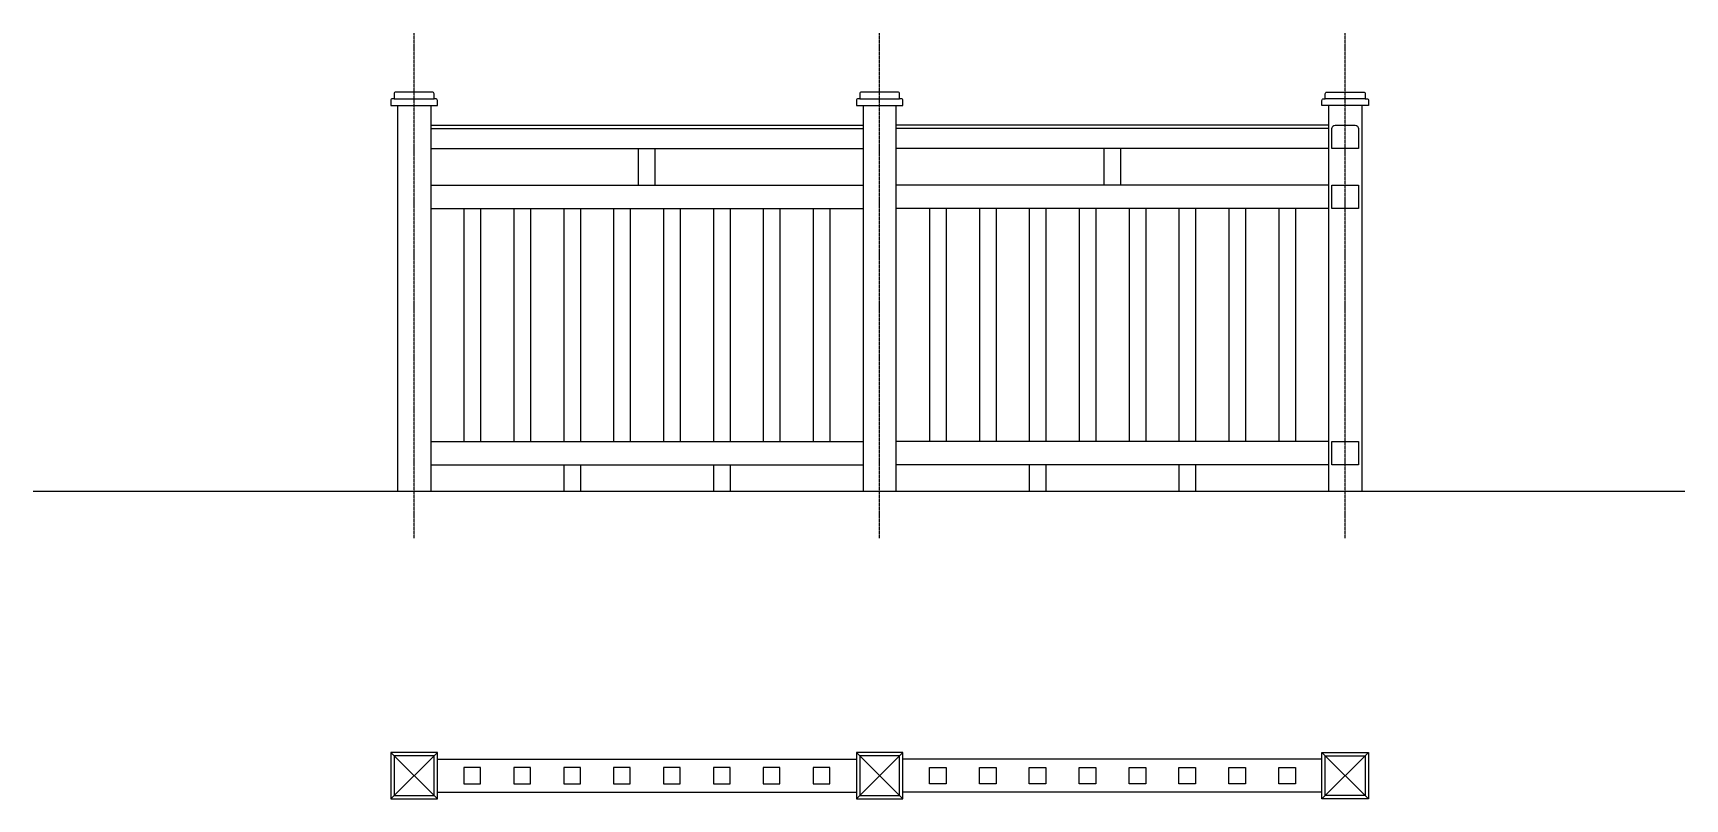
# Model space of a CAD drawing. Extents: x 1332 to 175445, y 256143 to 386027.
# Drawn here: x 1332 to 6299, y 381930 to 384232 of the extents above; entities that cross this region are included whole.
import ezdxf

# ---------------------------------------------------------------- set-up
doc = ezdxf.new("R2010")
doc.units = 0
doc.header["$LTSCALE"] = 10
doc.header["$MEASUREMENT"] = 0
doc.linetypes.add('DOTE', pattern=[2.42, 2, -0.2, 0.02, -0.2])
for name, color, linetype in [('00-Palm-结构边线', 5, 'Continuous'), ('00-Palm-道路中线', 1, 'DOTE'), ('00-园建', 4, 'Continuous'), ('00-填充', 8, 'Continuous'), ('00-立面细', 2, 'Continuous'), ('S-4-铺装填充', 8, 'Continuous')]:
    doc.layers.add(name, color=color, linetype=linetype)

msp = doc.modelspace()

# ---------------------------------------------------------------- linework, layer by layer
at = {"layer": '00-Palm-结构边线', "color": 6}
msp.add_lwpolyline([(1332, 382855.1), (6299.2, 382855.1)], dxfattribs=at)
at = {"layer": '00-Palm-道路中线', "ltscale": 0.5}
for points in [[(2477.7, 382714.3), (2477.7, 384232.4)], [(3877.7, 382714.3), (3877.7, 384232.4)], [(5277.7, 382714.3), (5277.7, 384232.4)]]:
    msp.add_lwpolyline(points, dxfattribs=at)
at = {"layer": '00-园建'}
for p, q in [((2417.7, 384035.1), (2537.7, 384035.1)), ((3817.7, 384035.1), (3937.7, 384035.1)), ((5337.7, 384035.1), (5217.7, 384035.1)), ((2427.7, 384015.1), (2427.7, 382855.1)), ((3827.7, 384015.1), (3827.7, 382855.1)), ((3927.7, 382855.1), (3927.7, 384015.1)), ((5327.7, 384015.1), (5327.7, 382855.1)), ((2527.7, 383955.1), (3827.7, 383955.1)), ((5227.7, 383955.1), (3927.7, 383955.1)), ((2527.7, 383885.1), (3827.7, 383885.1)), ((5227.7, 383885.1), (3927.7, 383885.1)), ((2527.7, 383775.1), (3827.7, 383775.1)), ((5227.7, 383775.1), (3927.7, 383775.1)), ((2527.7, 383705.1), (3827.7, 383705.1)), ((5227.7, 383705.1), (3927.7, 383705.1)), ((2527.7, 383005.1), (3827.7, 383005.1)), ((5227.7, 383005.1), (3927.7, 383005.1)), ((2527.7, 382935.1), (3827.7, 382935.1)), ((5227.7, 382935.1), (3927.7, 382935.1))]:
    msp.add_line(p, q, dxfattribs=at)
for points in [[(2547.7, 384030.1, 0.414214), (2542.7, 384035.1), (2537.7, 384035.1), (2537.7, 384050.1, 0.414214), (2532.7, 384055.1), (2422.7, 384055.1, 0.414214), (2417.7, 384050.1), (2417.7, 384035.1), (2412.7, 384035.1, 0.414214), (2407.7, 384030.1), (2407.7, 384015.1), (2547.7, 384015.1)], [(3947.7, 384030.1, 0.414214), (3942.7, 384035.1), (3937.7, 384035.1), (3937.7, 384050.1, 0.414214), (3932.7, 384055.1), (3822.7, 384055.1, 0.414214), (3817.7, 384050.1), (3817.7, 384035.1), (3812.7, 384035.1, 0.414214), (3807.7, 384030.1), (3807.7, 384015.1), (3947.7, 384015.1)], [(5207.7, 384030.1, -0.414214), (5212.7, 384035.1), (5217.7, 384035.1), (5217.7, 384050.1, -0.414214), (5222.7, 384055.1), (5332.7, 384055.1, -0.414214), (5337.7, 384050.1), (5337.7, 384035.1), (5342.7, 384035.1, -0.414214), (5347.7, 384030.1), (5347.7, 384015.1), (5207.7, 384015.1)], [(5237.7, 383885.1), (5237.7, 383945.1, -0.414214), (5247.7, 383955.1), (5307.7, 383955.1, -0.414214), (5317.7, 383945.1), (5317.7, 383885.1)]]:
    msp.add_lwpolyline(points, format="xyb", close=True, dxfattribs=at)
for points in [[(2527.7, 384015.1), (2527.7, 382855.1)], [(5227.7, 384015.1), (5227.7, 382855.1)], [(3152.7, 383775.1), (3152.7, 383885.1)], [(3202.7, 383775.1), (3202.7, 383885.1)], [(4552.7, 383775.1), (4552.7, 383885.1)], [(4602.7, 383775.1), (4602.7, 383885.1)], [(2627.7, 383705.1), (2627.7, 383005.1)], [(2677.7, 383705.1), (2677.7, 383005.1)], [(2777.7, 383705.1), (2777.7, 383005.1)], [(2827.7, 383705.1), (2827.7, 383005.1)], [(2927.7, 383705.1), (2927.7, 383005.1)], [(2977.7, 383705.1), (2977.7, 383005.1)], [(3077.7, 383705.1), (3077.7, 383005.1)], [(3127.7, 383705.1), (3127.7, 383005.1)], [(3227.7, 383705.1), (3227.7, 383005.1)], [(3277.7, 383705.1), (3277.7, 383005.1)], [(3377.7, 383705.1), (3377.7, 383005.1)], [(3427.7, 383705.1), (3427.7, 383005.1)], [(3527.7, 383705.1), (3527.7, 383005.1)], [(3577.7, 383705.1), (3577.7, 383005.1)], [(3677.7, 383705.1), (3677.7, 383005.1)], [(3727.7, 383705.1), (3727.7, 383005.1)], [(4027.7, 383705.1), (4027.7, 383005.1)], [(4077.7, 383705.1), (4077.7, 383005.1)], [(4177.7, 383705.1), (4177.7, 383005.1)], [(4227.7, 383705.1), (4227.7, 383005.1)], [(4327.7, 383705.1), (4327.7, 383005.1)], [(4377.7, 383705.1), (4377.7, 383005.1)], [(4477.7, 383705.1), (4477.7, 383005.1)], [(4527.7, 383705.1), (4527.7, 383005.1)], [(4627.7, 383705.1), (4627.7, 383005.1)], [(4677.7, 383705.1), (4677.7, 383005.1)], [(4777.7, 383705.1), (4777.7, 383005.1)], [(4827.7, 383705.1), (4827.7, 383005.1)], [(4927.7, 383705.1), (4927.7, 383005.1)], [(4977.7, 383705.1), (4977.7, 383005.1)], [(5077.7, 383705.1), (5077.7, 383005.1)], [(5127.7, 383705.1), (5127.7, 383005.1)], [(2927.7, 382935.1), (2927.7, 382855.1)], [(2977.7, 382935.1), (2977.7, 382855.1)], [(3377.7, 382935.1), (3377.7, 382855.1)], [(3427.7, 382935.1), (3427.7, 382855.1)], [(4327.7, 382935.1), (4327.7, 382855.1)], [(4377.7, 382935.1), (4377.7, 382855.1)], [(4777.7, 382935.1), (4777.7, 382855.1)], [(4827.7, 382935.1), (4827.7, 382855.1)]]:
    msp.add_lwpolyline(points, dxfattribs=at)
for points in [[(5237.7, 383705.1), (5237.7, 383775.1), (5317.7, 383775.1), (5317.7, 383705.1)], [(5237.7, 382935.1), (5237.7, 383005.1), (5317.7, 383005.1), (5317.7, 382935.1)], [(2417.7, 381940.4), (2537.7, 381940.4), (2537.7, 382060.4), (2417.7, 382060.4)], [(3817.7, 381940.4), (3937.7, 381940.4), (3937.7, 382060.4), (3817.7, 382060.4)], [(5337.7, 381940.4), (5217.7, 381940.4), (5217.7, 382060.4), (5337.7, 382060.4)], [(2627.7, 381975.4), (2677.7, 381975.4), (2677.7, 382025.4), (2627.7, 382025.4)], [(2777.7, 381975.4), (2827.7, 381975.4), (2827.7, 382025.4), (2777.7, 382025.4)], [(2927.7, 381975.4), (2977.7, 381975.4), (2977.7, 382025.4), (2927.7, 382025.4)], [(3077.7, 381975.4), (3127.7, 381975.4), (3127.7, 382025.4), (3077.7, 382025.4)], [(3227.7, 381975.4), (3277.7, 381975.4), (3277.7, 382025.4), (3227.7, 382025.4)], [(3377.7, 381975.4), (3427.7, 381975.4), (3427.7, 382025.4), (3377.7, 382025.4)], [(3527.7, 381975.4), (3577.7, 381975.4), (3577.7, 382025.4), (3527.7, 382025.4)], [(3677.7, 381975.4), (3727.7, 381975.4), (3727.7, 382025.4), (3677.7, 382025.4)], [(4077.7, 381975.4), (4027.7, 381975.4), (4027.7, 382025.4), (4077.7, 382025.4)], [(4227.7, 381975.4), (4177.7, 381975.4), (4177.7, 382025.4), (4227.7, 382025.4)], [(4377.7, 381975.4), (4327.7, 381975.4), (4327.7, 382025.4), (4377.7, 382025.4)], [(4527.7, 381975.4), (4477.7, 381975.4), (4477.7, 382025.4), (4527.7, 382025.4)], [(4677.7, 381975.4), (4627.7, 381975.4), (4627.7, 382025.4), (4677.7, 382025.4)], [(4827.7, 381975.4), (4777.7, 381975.4), (4777.7, 382025.4), (4827.7, 382025.4)], [(4977.7, 381975.4), (4927.7, 381975.4), (4927.7, 382025.4), (4977.7, 382025.4)], [(5127.7, 381975.4), (5077.7, 381975.4), (5077.7, 382025.4), (5127.7, 382025.4)]]:
    msp.add_lwpolyline(points, close=True, dxfattribs=at)
at = {"layer": '00-填充'}
for points in [[(2547.7, 382070.4), (2407.7, 381930.4)], [(2407.7, 382070.4), (2547.7, 381930.4)], [(3947.7, 382070.4), (3807.7, 381930.4)], [(3807.7, 382070.4), (3947.7, 381930.4)], [(5207.7, 382070.4), (5347.7, 381930.4)], [(5347.7, 382070.4), (5207.7, 381930.4)]]:
    msp.add_lwpolyline(points, dxfattribs=at)
at = {"layer": '00-立面细'}
for points in [[(2407.7, 381930.4), (2547.7, 381930.4), (2547.7, 382070.4), (2407.7, 382070.4)], [(3807.7, 381930.4), (3947.7, 381930.4), (3947.7, 382070.4), (3807.7, 382070.4)], [(5347.7, 381930.4), (5207.7, 381930.4), (5207.7, 382070.4), (5347.7, 382070.4)]]:
    msp.add_lwpolyline(points, close=True, dxfattribs=at)
for points in [[(2547.7, 382050.4), (3807.7, 382050.4)], [(5207.7, 382050.4), (3947.7, 382050.4)], [(2547.7, 381950.4), (3807.7, 381950.4)], [(5207.7, 381950.4), (3947.7, 381950.4)]]:
    msp.add_lwpolyline(points, dxfattribs=at)
at = {"layer": 'S-4-铺装填充'}
for p, q in [((2527.7, 383945.1), (3827.7, 383945.1)), ((5227.7, 383945.1), (3927.7, 383945.1))]:
    msp.add_line(p, q, dxfattribs=at)

doc.saveas('drawing.dxf')
